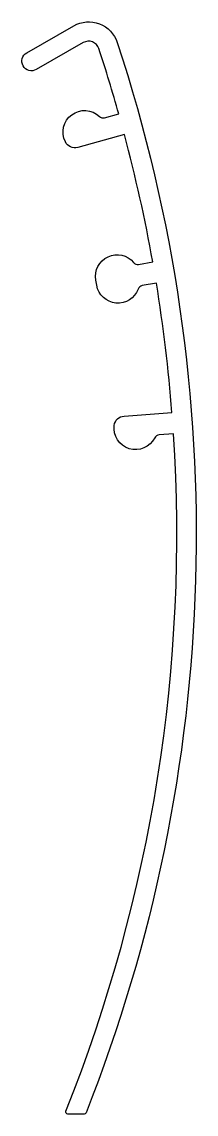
# Model space of a CAD drawing. Extents: x 153 to 169, y 135 to 237.
import ezdxf

# ---------------------------------------------------------------- set-up
doc = ezdxf.new("R2010")
doc.units = 0
doc.header["$LTSCALE"] = 15
doc.layers.get('0').update_dxf_attribs({"linetype": 'CONTINUOUS'})

msp = doc.modelspace()

# ---------------------------------------------------------------- linework, layer by layer
msp.add_lwpolyline([(156.83, 135.43, -0.530601), (156.64, 135.71, 0.111806), (166.66, 198.64), (165.31, 198.54, 0.261728), (164.9, 198.27, -0.840623), (161.14, 199.43, -0.356394), (162.06, 200.3), (166.51, 200.63, 0.020989), (165.06, 212.65), (163.75, 212.42, 0.267949), (163.36, 212.1, -0.767327), (159.51, 212.45), (159.43, 212.94, -0.767327), (162.94, 214.57, 0.267949), (163.41, 214.39), (164.72, 214.62, 0.021005), (162.09, 226.45), (157.75, 225.27, -0.356394), (156.59, 225.79, -0.840623), (159.76, 228.14, 0.261728), (160.23, 228.02), (161.56, 228.38, 0.010994), (159.71, 234.44, 0.474433), (158.26, 235), (153.89, 232.5, -1), (153, 234.06), (157.37, 236.56, -0.474433), (161.42, 235.01, -0.175535), (158.52, 135.56, -0.307726), (158.33, 135.43)], format="xyb", close=True)

doc.saveas('drawing.dxf')
